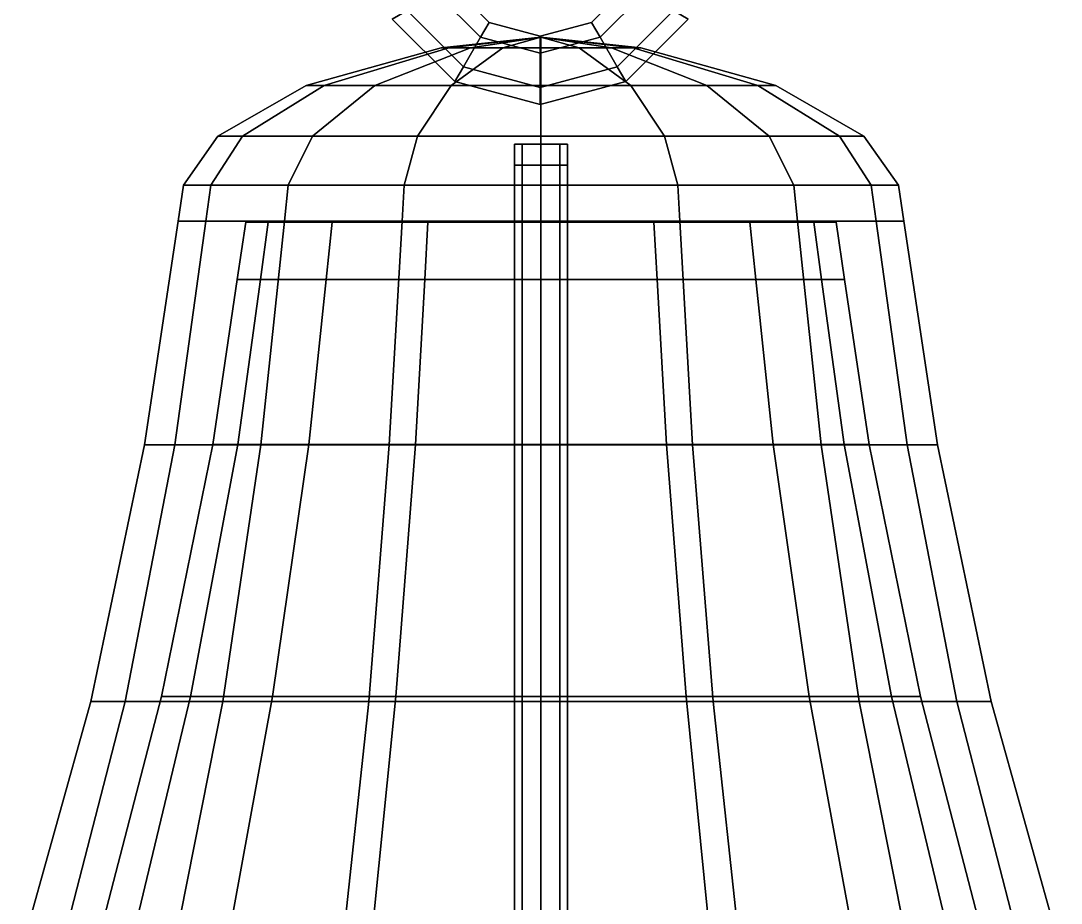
# Model space of a CAD drawing. Header units: metres. Extents: x -14.1 to 14.1, y -13.2 to 13.2.
# Drawn here: x 2.96 to 3.651, y -5.696 to -5.109 of the extents above; entities that cross this region are included whole.
import ezdxf

# ---------------------------------------------------------------- set-up
doc = ezdxf.new("R2010")
doc.units = ezdxf.units.M

msp = doc.modelspace()

# ---------------------------------------------------------------- linework, layer by layer
at = {"layer": 'bell2', "color": 26}
for points in [[(3.23669, -5.09129, 17.4288), (3.21701, -5.10265, 17.4288), (3.2544, -5.14004, 17.4288), (3.26576, -5.12036, 17.4288)], [(3.21701, -5.10265, 17.3894), (3.23669, -5.09129, 17.3894), (3.26576, -5.12036, 17.3894), (3.2544, -5.14004, 17.3894)], [(3.23669, -5.09129, 17.3894), (3.24649, -5.08561, 17.4091), (3.27144, -5.11052, 17.4091), (3.26576, -5.12036, 17.3894)], [(3.24649, -5.08561, 17.4091), (3.23669, -5.09129, 17.4288), (3.26576, -5.12036, 17.4288), (3.27144, -5.11052, 17.4091)], [(3.34519, -5.12036, 17.3894), (3.33951, -5.11052, 17.4091), (3.36442, -5.08561, 17.4091), (3.37426, -5.09129, 17.3894)], [(3.33951, -5.11052, 17.4091), (3.34519, -5.12036, 17.4288), (3.37426, -5.09129, 17.4288), (3.36442, -5.08561, 17.4091)], [(3.34519, -5.12036, 17.4288), (3.35651, -5.14004, 17.4288), (3.39389, -5.10265, 17.4288), (3.37426, -5.09129, 17.4288)], [(3.35651, -5.14004, 17.3894), (3.34519, -5.12036, 17.3894), (3.37426, -5.09129, 17.3894), (3.39389, -5.10265, 17.3894)], [(3.21701, -5.10265, 17.4288), (3.20717, -5.10833, 17.4091), (3.24872, -5.14983, 17.4091), (3.2544, -5.14004, 17.4288)], [(3.20717, -5.10833, 17.4091), (3.21701, -5.10265, 17.3894), (3.2544, -5.14004, 17.3894), (3.24872, -5.14983, 17.4091)], [(3.35651, -5.14004, 17.4288), (3.36219, -5.14983, 17.4091), (3.40373, -5.10833, 17.4091), (3.39389, -5.10265, 17.4288)], [(3.36219, -5.14983, 17.4091), (3.35651, -5.14004, 17.3894), (3.39389, -5.10265, 17.3894), (3.40373, -5.10833, 17.4091)], [(3.26576, -5.12036, 17.3894), (3.27144, -5.11052, 17.4091), (3.30547, -5.11964, 17.4091), (3.30547, -5.131, 17.3894)], [(3.27144, -5.11052, 17.4091), (3.26576, -5.12036, 17.4288), (3.30547, -5.131, 17.4288), (3.30547, -5.11964, 17.4091)], [(3.30547, -5.131, 17.3894), (3.30547, -5.11964, 17.4091), (3.33951, -5.11052, 17.4091), (3.34519, -5.12036, 17.3894)], [(3.30547, -5.11964, 17.4091), (3.30547, -5.131, 17.4288), (3.34519, -5.12036, 17.4288), (3.33951, -5.11052, 17.4091)], [(3.24465, -5.12734, 17.4348), (3.30592, -5.1204, 17.4094), (3.2396, -5.12734, 17.4094)], [(3.2396, -5.12734, 17.4094), (3.30592, -5.1204, 17.4094), (3.24465, -5.12734, 17.384)], [(3.25905, -5.12734, 17.4563), (3.30592, -5.1204, 17.4094), (3.24465, -5.12734, 17.4348)], [(3.24465, -5.12734, 17.384), (3.30592, -5.1204, 17.4094), (3.25905, -5.12734, 17.3625)], [(3.2544, -5.14004, 17.3894), (3.26576, -5.12036, 17.3894), (3.30547, -5.131, 17.3894), (3.30547, -5.15368, 17.3894)], [(3.26576, -5.12036, 17.4288), (3.2544, -5.14004, 17.4288), (3.30547, -5.15368, 17.4288), (3.30547, -5.131, 17.4288)], [(3.28057, -5.12734, 17.4707), (3.30592, -5.1204, 17.4094), (3.25905, -5.12734, 17.4563)], [(3.25905, -5.12734, 17.3625), (3.30592, -5.1204, 17.4094), (3.28057, -5.12734, 17.3481)], [(3.30592, -5.12734, 17.4757), (3.30592, -5.1204, 17.4094), (3.28057, -5.12734, 17.4707)], [(3.28057, -5.12734, 17.3481), (3.30592, -5.1204, 17.4094), (3.30592, -5.12734, 17.3431)], [(3.30547, -5.15368, 17.3894), (3.30547, -5.131, 17.3894), (3.34519, -5.12036, 17.3894), (3.35651, -5.14004, 17.3894)], [(3.30547, -5.131, 17.4288), (3.30547, -5.15368, 17.4288), (3.35651, -5.14004, 17.4288), (3.34519, -5.12036, 17.4288)], [(3.37225, -5.12734, 17.4094), (3.30592, -5.1204, 17.4094), (3.36719, -5.12734, 17.4348)], [(3.36719, -5.12734, 17.4348), (3.30592, -5.1204, 17.4094), (3.35284, -5.12734, 17.4563)], [(3.35284, -5.12734, 17.4563), (3.30592, -5.1204, 17.4094), (3.33133, -5.12734, 17.4707)], [(3.33133, -5.12734, 17.4707), (3.30592, -5.1204, 17.4094), (3.30592, -5.12734, 17.4757)], [(3.30592, -5.12734, 17.3431), (3.30592, -5.1204, 17.4094), (3.33133, -5.12734, 17.3481)], [(3.33133, -5.12734, 17.3481), (3.30592, -5.1204, 17.4094), (3.35284, -5.12734, 17.3625)], [(3.35284, -5.12734, 17.3625), (3.30592, -5.1204, 17.4094), (3.36719, -5.12734, 17.384)], [(3.36719, -5.12734, 17.384), (3.30592, -5.1204, 17.4094), (3.37225, -5.12734, 17.4094)], [(3.14997, -5.15251, 17.4094), (3.2396, -5.12734, 17.4094), (3.24465, -5.12734, 17.384), (3.16187, -5.15251, 17.3497)], [(3.16187, -5.15251, 17.4691), (3.24465, -5.12734, 17.4348), (3.2396, -5.12734, 17.4094), (3.14997, -5.15251, 17.4094)], [(3.16187, -5.15251, 17.3497), (3.24465, -5.12734, 17.384), (3.25905, -5.12734, 17.3625), (3.19568, -5.15251, 17.2991)], [(3.19568, -5.15251, 17.5197), (3.25905, -5.12734, 17.4563), (3.24465, -5.12734, 17.4348), (3.16187, -5.15251, 17.4691)], [(3.19568, -5.15251, 17.2991), (3.25905, -5.12734, 17.3625), (3.28057, -5.12734, 17.3481), (3.24626, -5.15251, 17.2653)], [(3.24626, -5.15251, 17.5535), (3.28057, -5.12734, 17.4707), (3.25905, -5.12734, 17.4563), (3.19568, -5.15251, 17.5197)], [(3.24626, -5.15251, 17.2653), (3.28057, -5.12734, 17.3481), (3.30592, -5.12734, 17.3431), (3.30592, -5.15251, 17.2535)], [(3.30592, -5.15251, 17.5653), (3.30592, -5.12734, 17.4757), (3.28057, -5.12734, 17.4707), (3.24626, -5.15251, 17.5535)], [(3.30592, -5.15251, 17.2535), (3.30592, -5.12734, 17.3431), (3.33133, -5.12734, 17.3481), (3.36563, -5.15251, 17.2653)], [(3.36563, -5.15251, 17.5535), (3.33133, -5.12734, 17.4707), (3.30592, -5.12734, 17.4757), (3.30592, -5.15251, 17.5653)], [(3.36563, -5.15251, 17.2653), (3.33133, -5.12734, 17.3481), (3.35284, -5.12734, 17.3625), (3.41617, -5.15251, 17.2991)], [(3.41617, -5.15251, 17.5197), (3.35284, -5.12734, 17.4563), (3.33133, -5.12734, 17.4707), (3.36563, -5.15251, 17.5535)], [(3.41617, -5.15251, 17.2991), (3.35284, -5.12734, 17.3625), (3.36719, -5.12734, 17.384), (3.44998, -5.15251, 17.3497)], [(3.44998, -5.15251, 17.4691), (3.36719, -5.12734, 17.4348), (3.35284, -5.12734, 17.4563), (3.41617, -5.15251, 17.5197)], [(3.44998, -5.15251, 17.3497), (3.36719, -5.12734, 17.384), (3.37225, -5.12734, 17.4094), (3.46187, -5.15251, 17.4094)], [(3.46187, -5.15251, 17.4094), (3.37225, -5.12734, 17.4094), (3.36719, -5.12734, 17.4348), (3.44998, -5.15251, 17.4691)], [(3.2544, -5.14004, 17.4288), (3.24872, -5.14983, 17.4091), (3.30547, -5.16504, 17.4091), (3.30547, -5.15368, 17.4288)], [(3.24872, -5.14983, 17.4091), (3.2544, -5.14004, 17.3894), (3.30547, -5.15368, 17.3894), (3.30547, -5.16504, 17.4091)], [(3.30547, -5.15368, 17.4288), (3.30547, -5.16504, 17.4091), (3.36219, -5.14983, 17.4091), (3.35651, -5.14004, 17.4288)], [(3.30547, -5.16504, 17.4091), (3.30547, -5.15368, 17.3894), (3.35651, -5.14004, 17.3894), (3.36219, -5.14983, 17.4091)], [(3.1078, -5.18606, 17.4915), (3.16187, -5.15251, 17.4691), (3.14997, -5.15251, 17.4094), (3.09143, -5.18606, 17.4094)], [(3.09143, -5.18606, 17.4094), (3.14997, -5.15251, 17.4094), (3.16187, -5.15251, 17.3497), (3.1078, -5.18606, 17.3273)], [(3.15427, -5.18606, 17.5611), (3.19568, -5.15251, 17.5197), (3.16187, -5.15251, 17.4691), (3.1078, -5.18606, 17.4915)], [(3.1078, -5.18606, 17.3273), (3.16187, -5.15251, 17.3497), (3.19568, -5.15251, 17.2991), (3.15427, -5.18606, 17.2577)], [(3.22386, -5.18606, 17.6076), (3.24626, -5.15251, 17.5535), (3.19568, -5.15251, 17.5197), (3.15427, -5.18606, 17.5611)], [(3.15427, -5.18606, 17.2577), (3.19568, -5.15251, 17.2991), (3.24626, -5.15251, 17.2653), (3.22386, -5.18606, 17.2112)], [(3.30592, -5.18606, 17.6239), (3.30592, -5.15251, 17.5653), (3.24626, -5.15251, 17.5535), (3.22386, -5.18606, 17.6076)], [(3.22386, -5.18606, 17.2112), (3.24626, -5.15251, 17.2653), (3.30592, -5.15251, 17.2535), (3.30592, -5.18606, 17.1949)], [(3.38799, -5.18606, 17.6076), (3.36563, -5.15251, 17.5535), (3.30592, -5.15251, 17.5653), (3.30592, -5.18606, 17.6239)], [(3.30592, -5.18606, 17.1949), (3.30592, -5.15251, 17.2535), (3.36563, -5.15251, 17.2653), (3.38799, -5.18606, 17.2112)], [(3.45758, -5.18606, 17.5611), (3.41617, -5.15251, 17.5197), (3.36563, -5.15251, 17.5535), (3.38799, -5.18606, 17.6076)], [(3.38799, -5.18606, 17.2112), (3.36563, -5.15251, 17.2653), (3.41617, -5.15251, 17.2991), (3.45758, -5.18606, 17.2577)], [(3.50409, -5.18606, 17.4915), (3.44998, -5.15251, 17.4691), (3.41617, -5.15251, 17.5197), (3.45758, -5.18606, 17.5611)], [(3.45758, -5.18606, 17.2577), (3.41617, -5.15251, 17.2991), (3.44998, -5.15251, 17.3497), (3.50409, -5.18606, 17.3273)], [(3.52042, -5.18606, 17.4094), (3.46187, -5.15251, 17.4094), (3.44998, -5.15251, 17.4691), (3.50409, -5.18606, 17.4915)], [(3.50409, -5.18606, 17.3273), (3.44998, -5.15251, 17.3497), (3.46187, -5.15251, 17.4094), (3.52042, -5.18606, 17.4094)], [(3.06857, -5.21862, 17.4094), (3.09143, -5.18606, 17.4094), (3.1078, -5.18606, 17.3273), (3.08664, -5.21862, 17.3186)], [(3.08664, -5.21862, 17.5002), (3.1078, -5.18606, 17.4915), (3.09143, -5.18606, 17.4094), (3.06857, -5.21862, 17.4094)], [(3.08664, -5.21862, 17.3186), (3.1078, -5.18606, 17.3273), (3.15427, -5.18606, 17.2577), (3.13812, -5.21862, 17.2416)], [(3.13812, -5.21862, 17.5772), (3.15427, -5.18606, 17.5611), (3.1078, -5.18606, 17.4915), (3.08664, -5.21862, 17.5002)], [(3.13812, -5.21862, 17.2416), (3.15427, -5.18606, 17.2577), (3.22386, -5.18606, 17.2112), (3.21509, -5.21862, 17.1901)], [(3.21509, -5.21862, 17.6287), (3.22386, -5.18606, 17.6076), (3.15427, -5.18606, 17.5611), (3.13812, -5.21862, 17.5772)], [(3.21509, -5.21862, 17.1901), (3.22386, -5.18606, 17.2112), (3.30592, -5.18606, 17.1949), (3.30592, -5.21862, 17.1721)], [(3.30592, -5.21862, 17.6467), (3.30592, -5.18606, 17.6239), (3.22386, -5.18606, 17.6076), (3.21509, -5.21862, 17.6287)], [(3.30592, -5.21862, 17.1721), (3.30592, -5.18606, 17.1949), (3.38799, -5.18606, 17.2112), (3.39676, -5.21862, 17.1901)], [(3.39676, -5.21862, 17.6287), (3.38799, -5.18606, 17.6076), (3.30592, -5.18606, 17.6239), (3.30592, -5.21862, 17.6467)], [(3.39676, -5.21862, 17.1901), (3.38799, -5.18606, 17.2112), (3.45758, -5.18606, 17.2577), (3.47377, -5.21862, 17.2416)], [(3.47377, -5.21862, 17.5772), (3.45758, -5.18606, 17.5611), (3.38799, -5.18606, 17.6076), (3.39676, -5.21862, 17.6287)], [(3.47377, -5.21862, 17.2416), (3.45758, -5.18606, 17.2577), (3.50409, -5.18606, 17.3273), (3.5252, -5.21862, 17.3186)], [(3.5252, -5.21862, 17.5002), (3.50409, -5.18606, 17.4915), (3.45758, -5.18606, 17.5611), (3.47377, -5.21862, 17.5772)], [(3.5252, -5.21862, 17.3186), (3.50409, -5.18606, 17.3273), (3.52042, -5.18606, 17.4094), (3.54327, -5.21862, 17.4094)], [(3.54327, -5.21862, 17.4094), (3.52042, -5.18606, 17.4094), (3.50409, -5.18606, 17.4915), (3.5252, -5.21862, 17.5002)], [(3.06857, -5.21862, 17.4094), (3.065, -5.24254, 17.4094), (3.08333, -5.24254, 17.5016), (3.08664, -5.21862, 17.5002)], [(3.08664, -5.21862, 17.3186), (3.08333, -5.24254, 17.3172), (3.065, -5.24254, 17.4094), (3.06857, -5.21862, 17.4094)], [(3.08664, -5.21862, 17.5002), (3.08333, -5.24254, 17.5016), (3.13553, -5.24254, 17.5798), (3.13812, -5.21862, 17.5772)], [(3.13812, -5.21862, 17.2416), (3.13553, -5.24254, 17.239), (3.08333, -5.24254, 17.3172), (3.08664, -5.21862, 17.3186)], [(3.13812, -5.21862, 17.5772), (3.13553, -5.24254, 17.5798), (3.2137, -5.24254, 17.632), (3.21509, -5.21862, 17.6287)], [(3.21509, -5.21862, 17.1901), (3.2137, -5.24254, 17.1868), (3.13553, -5.24254, 17.239), (3.13812, -5.21862, 17.2416)], [(3.21509, -5.21862, 17.6287), (3.2137, -5.24254, 17.632), (3.30592, -5.24254, 17.6503), (3.30592, -5.21862, 17.6467)], [(3.30592, -5.21862, 17.1721), (3.30592, -5.24254, 17.1685), (3.2137, -5.24254, 17.1868), (3.21509, -5.21862, 17.1901)], [(3.30592, -5.21862, 17.6467), (3.30592, -5.24254, 17.6503), (3.39814, -5.24254, 17.632), (3.39676, -5.21862, 17.6287)], [(3.39676, -5.21862, 17.1901), (3.39814, -5.24254, 17.1868), (3.30592, -5.24254, 17.1685), (3.30592, -5.21862, 17.1721)], [(3.39676, -5.21862, 17.6287), (3.39814, -5.24254, 17.632), (3.47628, -5.24254, 17.5798), (3.47377, -5.21862, 17.5772)], [(3.47377, -5.21862, 17.2416), (3.47628, -5.24254, 17.239), (3.39814, -5.24254, 17.1868), (3.39676, -5.21862, 17.1901)], [(3.47377, -5.21862, 17.5772), (3.47628, -5.24254, 17.5798), (3.52851, -5.24254, 17.5016), (3.5252, -5.21862, 17.5002)], [(3.5252, -5.21862, 17.3186), (3.52851, -5.24254, 17.3172), (3.47628, -5.24254, 17.239), (3.47377, -5.21862, 17.2416)], [(3.5252, -5.21862, 17.5002), (3.52851, -5.24254, 17.5016), (3.54685, -5.24254, 17.4094), (3.54327, -5.21862, 17.4094)], [(3.54327, -5.21862, 17.4094), (3.54685, -5.24254, 17.4094), (3.52851, -5.24254, 17.3172), (3.5252, -5.21862, 17.3186)], [(3.08333, -5.24254, 17.3172), (3.06267, -5.39107, 17.3087), (3.04268, -5.39107, 17.4094), (3.065, -5.24254, 17.4094)], [(3.065, -5.24254, 17.4094), (3.04268, -5.39107, 17.4094), (3.06267, -5.39107, 17.5101), (3.08333, -5.24254, 17.5016)], [(3.13553, -5.24254, 17.239), (3.11978, -5.39107, 17.2233), (3.06267, -5.39107, 17.3087), (3.08333, -5.24254, 17.3172)], [(3.08333, -5.24254, 17.5016), (3.06267, -5.39107, 17.5101), (3.11978, -5.39107, 17.5956), (3.13553, -5.24254, 17.5798)], [(3.11956, -5.28136, 17.4866), (3.10422, -5.28136, 17.4094), (3.10985, -5.24317, 17.4094), (3.12479, -5.24317, 17.4844)], [(3.10422, -5.28136, 17.4094), (3.11956, -5.28136, 17.3322), (3.12479, -5.24317, 17.3344), (3.10985, -5.24317, 17.4094)], [(3.12479, -5.24317, 17.4844), (3.10985, -5.24317, 17.4094), (3.14845, -5.24317, 17.4094), (3.16044, -5.24317, 17.4697)], [(3.10985, -5.24317, 17.4094), (3.12479, -5.24317, 17.3344), (3.16044, -5.24317, 17.3491), (3.14845, -5.24317, 17.4094)], [(3.1633, -5.28136, 17.552), (3.11956, -5.28136, 17.4866), (3.12479, -5.24317, 17.4844), (3.16732, -5.24317, 17.548)], [(3.11956, -5.28136, 17.3322), (3.1633, -5.28136, 17.2668), (3.16732, -5.24317, 17.2708), (3.12479, -5.24317, 17.3344)], [(3.2137, -5.24254, 17.1868), (3.20516, -5.39107, 17.1662), (3.11978, -5.39107, 17.2233), (3.13553, -5.24254, 17.239)], [(3.13553, -5.24254, 17.5798), (3.11978, -5.39107, 17.5956), (3.20516, -5.39107, 17.6526), (3.2137, -5.24254, 17.632)], [(3.16732, -5.24317, 17.548), (3.12479, -5.24317, 17.4844), (3.16044, -5.24317, 17.4697), (3.19456, -5.24317, 17.5208)], [(3.12479, -5.24317, 17.3344), (3.16732, -5.24317, 17.2708), (3.19456, -5.24317, 17.298), (3.16044, -5.24317, 17.3491)], [(3.14845, -5.24317, 17.4094), (3.30592, -5.24317, 17.4094), (3.16044, -5.24317, 17.4697)], [(3.16044, -5.24317, 17.3491), (3.30592, -5.24317, 17.4094), (3.14845, -5.24317, 17.4094)], [(3.16044, -5.24317, 17.4697), (3.30592, -5.24317, 17.4094), (3.19456, -5.24317, 17.5208)], [(3.19456, -5.24317, 17.298), (3.30592, -5.24317, 17.4094), (3.16044, -5.24317, 17.3491)], [(3.22873, -5.28136, 17.5957), (3.1633, -5.28136, 17.552), (3.16732, -5.24317, 17.548), (3.23088, -5.24317, 17.5905)], [(3.1633, -5.28136, 17.2668), (3.22873, -5.28136, 17.2231), (3.23088, -5.24317, 17.2283), (3.16732, -5.24317, 17.2708)], [(3.23088, -5.24317, 17.5905), (3.16732, -5.24317, 17.548), (3.19456, -5.24317, 17.5208), (3.24564, -5.24317, 17.5549)], [(3.16732, -5.24317, 17.2708), (3.23088, -5.24317, 17.2283), (3.24564, -5.24317, 17.2639), (3.19456, -5.24317, 17.298)], [(3.24564, -5.24317, 17.2639), (3.30592, -5.24317, 17.4094), (3.19456, -5.24317, 17.298)], [(3.19456, -5.24317, 17.5208), (3.30592, -5.24317, 17.4094), (3.24564, -5.24317, 17.5549)], [(3.30592, -5.24254, 17.1685), (3.30592, -5.39107, 17.1461), (3.20516, -5.39107, 17.1662), (3.2137, -5.24254, 17.1868)], [(3.2137, -5.24254, 17.632), (3.20516, -5.39107, 17.6526), (3.30592, -5.39107, 17.6727), (3.30592, -5.24254, 17.6503)], [(3.30592, -5.28136, 17.6111), (3.22873, -5.28136, 17.5957), (3.23088, -5.24317, 17.5905), (3.30592, -5.24317, 17.6055)], [(3.22873, -5.28136, 17.2231), (3.30592, -5.28136, 17.2077), (3.30592, -5.24317, 17.2134), (3.23088, -5.24317, 17.2283)], [(3.30592, -5.24317, 17.6055), (3.23088, -5.24317, 17.5905), (3.24564, -5.24317, 17.5549), (3.30592, -5.24317, 17.5669)], [(3.23088, -5.24317, 17.2283), (3.30592, -5.24317, 17.2134), (3.30592, -5.24317, 17.2519), (3.24564, -5.24317, 17.2639)], [(3.24564, -5.24317, 17.5549), (3.30592, -5.24317, 17.4094), (3.30592, -5.24317, 17.5669)], [(3.30592, -5.24317, 17.2519), (3.30592, -5.24317, 17.4094), (3.24564, -5.24317, 17.2639)], [(3.39814, -5.24254, 17.1868), (3.40664, -5.39107, 17.1662), (3.30592, -5.39107, 17.1461), (3.30592, -5.24254, 17.1685)], [(3.30592, -5.24254, 17.6503), (3.30592, -5.39107, 17.6727), (3.40664, -5.39107, 17.6526), (3.39814, -5.24254, 17.632)], [(3.38092, -5.24317, 17.5905), (3.30592, -5.24317, 17.6055), (3.30592, -5.24317, 17.5669), (3.36616, -5.24317, 17.5549)], [(3.38312, -5.28136, 17.5957), (3.30592, -5.28136, 17.6111), (3.30592, -5.24317, 17.6055), (3.38092, -5.24317, 17.5905)], [(3.30592, -5.24317, 17.5669), (3.30592, -5.24317, 17.4094), (3.36616, -5.24317, 17.5549)], [(3.36616, -5.24317, 17.5549), (3.30592, -5.24317, 17.4094), (3.41728, -5.24317, 17.5208)], [(3.41728, -5.24317, 17.5208), (3.30592, -5.24317, 17.4094), (3.45145, -5.24317, 17.4697)], [(3.46344, -5.24317, 17.4094), (3.30592, -5.24317, 17.4094), (3.45145, -5.24317, 17.3491)], [(3.45145, -5.24317, 17.3491), (3.30592, -5.24317, 17.4094), (3.41728, -5.24317, 17.298)], [(3.41728, -5.24317, 17.298), (3.30592, -5.24317, 17.4094), (3.36616, -5.24317, 17.2639)], [(3.36616, -5.24317, 17.2639), (3.30592, -5.24317, 17.4094), (3.30592, -5.24317, 17.2519)], [(3.30592, -5.28136, 17.2077), (3.38312, -5.28136, 17.2231), (3.38092, -5.24317, 17.2283), (3.30592, -5.24317, 17.2134)], [(3.30592, -5.24317, 17.2134), (3.38092, -5.24317, 17.2283), (3.36616, -5.24317, 17.2639), (3.30592, -5.24317, 17.2519)], [(3.45145, -5.24317, 17.4697), (3.30592, -5.24317, 17.4094), (3.46344, -5.24317, 17.4094)], [(3.44457, -5.24317, 17.548), (3.38092, -5.24317, 17.5905), (3.36616, -5.24317, 17.5549), (3.41728, -5.24317, 17.5208)], [(3.38092, -5.24317, 17.2283), (3.44457, -5.24317, 17.2708), (3.41728, -5.24317, 17.298), (3.36616, -5.24317, 17.2639)], [(3.44855, -5.28136, 17.552), (3.38312, -5.28136, 17.5957), (3.38092, -5.24317, 17.5905), (3.44457, -5.24317, 17.548)], [(3.38312, -5.28136, 17.2231), (3.44855, -5.28136, 17.2668), (3.44457, -5.24317, 17.2708), (3.38092, -5.24317, 17.2283)], [(3.47628, -5.24254, 17.239), (3.49206, -5.39107, 17.2233), (3.40664, -5.39107, 17.1662), (3.39814, -5.24254, 17.1868)], [(3.39814, -5.24254, 17.632), (3.40664, -5.39107, 17.6526), (3.49206, -5.39107, 17.5956), (3.47628, -5.24254, 17.5798)], [(3.48705, -5.24317, 17.4844), (3.44457, -5.24317, 17.548), (3.41728, -5.24317, 17.5208), (3.45145, -5.24317, 17.4697)], [(3.44457, -5.24317, 17.2708), (3.48705, -5.24317, 17.3344), (3.45145, -5.24317, 17.3491), (3.41728, -5.24317, 17.298)], [(3.49224, -5.28136, 17.4866), (3.44855, -5.28136, 17.552), (3.44457, -5.24317, 17.548), (3.48705, -5.24317, 17.4844)], [(3.44855, -5.28136, 17.2668), (3.49224, -5.28136, 17.3322), (3.48705, -5.24317, 17.3344), (3.44457, -5.24317, 17.2708)], [(3.50195, -5.24317, 17.4094), (3.48705, -5.24317, 17.4844), (3.45145, -5.24317, 17.4697), (3.46344, -5.24317, 17.4094)], [(3.48705, -5.24317, 17.3344), (3.50195, -5.24317, 17.4094), (3.46344, -5.24317, 17.4094), (3.45145, -5.24317, 17.3491)], [(3.52851, -5.24254, 17.3172), (3.54913, -5.39107, 17.3087), (3.49206, -5.39107, 17.2233), (3.47628, -5.24254, 17.239)], [(3.47628, -5.24254, 17.5798), (3.49206, -5.39107, 17.5956), (3.54913, -5.39107, 17.5101), (3.52851, -5.24254, 17.5016)], [(3.50758, -5.28136, 17.4094), (3.49224, -5.28136, 17.4866), (3.48705, -5.24317, 17.4844), (3.50195, -5.24317, 17.4094)], [(3.49224, -5.28136, 17.3322), (3.50758, -5.28136, 17.4094), (3.50195, -5.24317, 17.4094), (3.48705, -5.24317, 17.3344)], [(3.54685, -5.24254, 17.4094), (3.56917, -5.39107, 17.4094), (3.54913, -5.39107, 17.3087), (3.52851, -5.24254, 17.3172)], [(3.52851, -5.24254, 17.5016), (3.54913, -5.39107, 17.5101), (3.56917, -5.39107, 17.4094), (3.54685, -5.24254, 17.4094)], [(3.10462, -5.39098, 17.326), (3.11956, -5.28136, 17.3322), (3.10422, -5.28136, 17.4094), (3.08803, -5.39098, 17.4094)], [(3.08803, -5.39098, 17.4094), (3.10422, -5.28136, 17.4094), (3.11956, -5.28136, 17.4866), (3.10462, -5.39098, 17.4928)], [(3.15185, -5.39098, 17.2553), (3.1633, -5.28136, 17.2668), (3.11956, -5.28136, 17.3322), (3.10462, -5.39098, 17.326)], [(3.10462, -5.39098, 17.4928), (3.11956, -5.28136, 17.4866), (3.1633, -5.28136, 17.552), (3.15185, -5.39098, 17.5635)], [(3.22251, -5.39098, 17.2081), (3.22873, -5.28136, 17.2231), (3.1633, -5.28136, 17.2668), (3.15185, -5.39098, 17.2553)], [(3.15185, -5.39098, 17.5635), (3.1633, -5.28136, 17.552), (3.22873, -5.28136, 17.5957), (3.22251, -5.39098, 17.6107)], [(3.30592, -5.39098, 17.1915), (3.30592, -5.28136, 17.2077), (3.22873, -5.28136, 17.2231), (3.22251, -5.39098, 17.2081)], [(3.22251, -5.39098, 17.6107), (3.22873, -5.28136, 17.5957), (3.30592, -5.28136, 17.6111), (3.30592, -5.39098, 17.6273)], [(3.38933, -5.39098, 17.2081), (3.38312, -5.28136, 17.2231), (3.30592, -5.28136, 17.2077), (3.30592, -5.39098, 17.1915)], [(3.30592, -5.39098, 17.6273), (3.30592, -5.28136, 17.6111), (3.38312, -5.28136, 17.5957), (3.38933, -5.39098, 17.6107)], [(3.46004, -5.39098, 17.2553), (3.44855, -5.28136, 17.2668), (3.38312, -5.28136, 17.2231), (3.38933, -5.39098, 17.2081)], [(3.38933, -5.39098, 17.6107), (3.38312, -5.28136, 17.5957), (3.44855, -5.28136, 17.552), (3.46004, -5.39098, 17.5635)], [(3.50727, -5.39098, 17.326), (3.49224, -5.28136, 17.3322), (3.44855, -5.28136, 17.2668), (3.46004, -5.39098, 17.2553)], [(3.46004, -5.39098, 17.5635), (3.44855, -5.28136, 17.552), (3.49224, -5.28136, 17.4866), (3.50727, -5.39098, 17.4928)], [(3.52382, -5.39098, 17.4094), (3.50758, -5.28136, 17.4094), (3.49224, -5.28136, 17.3322), (3.50727, -5.39098, 17.326)], [(3.50727, -5.39098, 17.4928), (3.49224, -5.28136, 17.4866), (3.50758, -5.28136, 17.4094), (3.52382, -5.39098, 17.4094)], [(3.04268, -5.39107, 17.4094), (3.00704, -5.56174, 17.4094), (3.02976, -5.56174, 17.5238), (3.06267, -5.39107, 17.5101)], [(3.06267, -5.39107, 17.3087), (3.02976, -5.56174, 17.295), (3.00704, -5.56174, 17.4094), (3.04268, -5.39107, 17.4094)], [(3.06267, -5.39107, 17.5101), (3.02976, -5.56174, 17.5238), (3.09456, -5.56174, 17.6208), (3.11978, -5.39107, 17.5956)], [(3.11978, -5.39107, 17.2233), (3.09456, -5.56174, 17.198), (3.02976, -5.56174, 17.295), (3.06267, -5.39107, 17.3087)], [(3.05391, -5.55838, 17.4094), (3.08803, -5.39098, 17.4094), (3.10462, -5.39098, 17.4928), (3.07309, -5.55838, 17.5058)], [(3.07309, -5.55838, 17.313), (3.10462, -5.39098, 17.326), (3.08803, -5.39098, 17.4094), (3.05391, -5.55838, 17.4094)], [(3.07309, -5.55838, 17.5058), (3.10462, -5.39098, 17.4928), (3.15185, -5.39098, 17.5635), (3.1277, -5.55838, 17.5876)], [(3.1277, -5.55838, 17.2312), (3.15185, -5.39098, 17.2553), (3.10462, -5.39098, 17.326), (3.07309, -5.55838, 17.313)], [(3.11978, -5.39107, 17.5956), (3.09456, -5.56174, 17.6208), (3.19152, -5.56174, 17.6856), (3.20516, -5.39107, 17.6526)], [(3.20516, -5.39107, 17.1662), (3.19152, -5.56174, 17.1332), (3.09456, -5.56174, 17.198), (3.11978, -5.39107, 17.2233)], [(3.1277, -5.55838, 17.5876), (3.15185, -5.39098, 17.5635), (3.22251, -5.39098, 17.6107), (3.2095, -5.55838, 17.6422)], [(3.2095, -5.55838, 17.1766), (3.22251, -5.39098, 17.2081), (3.15185, -5.39098, 17.2553), (3.1277, -5.55838, 17.2312)], [(3.20516, -5.39107, 17.6526), (3.19152, -5.56174, 17.6856), (3.30592, -5.56174, 17.7083), (3.30592, -5.39107, 17.6727)], [(3.30592, -5.39107, 17.1461), (3.30592, -5.56174, 17.1105), (3.19152, -5.56174, 17.1332), (3.20516, -5.39107, 17.1662)], [(3.2095, -5.55838, 17.6422), (3.22251, -5.39098, 17.6107), (3.30592, -5.39098, 17.6273), (3.30592, -5.55838, 17.6614)], [(3.30592, -5.55838, 17.1574), (3.30592, -5.39098, 17.1915), (3.22251, -5.39098, 17.2081), (3.2095, -5.55838, 17.1766)], [(3.30592, -5.55838, 17.6614), (3.30592, -5.39098, 17.6273), (3.38933, -5.39098, 17.6107), (3.40239, -5.55838, 17.6422)], [(3.40239, -5.55838, 17.1766), (3.38933, -5.39098, 17.2081), (3.30592, -5.39098, 17.1915), (3.30592, -5.55838, 17.1574)], [(3.30592, -5.39107, 17.6727), (3.30592, -5.56174, 17.7083), (3.42033, -5.56174, 17.6856), (3.40664, -5.39107, 17.6526)], [(3.40664, -5.39107, 17.1662), (3.42033, -5.56174, 17.1332), (3.30592, -5.56174, 17.1105), (3.30592, -5.39107, 17.1461)], [(3.40239, -5.55838, 17.6422), (3.38933, -5.39098, 17.6107), (3.46004, -5.39098, 17.5635), (3.4841, -5.55838, 17.5876)], [(3.4841, -5.55838, 17.2312), (3.46004, -5.39098, 17.2553), (3.38933, -5.39098, 17.2081), (3.40239, -5.55838, 17.1766)], [(3.40664, -5.39107, 17.6526), (3.42033, -5.56174, 17.6856), (3.51729, -5.56174, 17.6208), (3.49206, -5.39107, 17.5956)], [(3.49206, -5.39107, 17.2233), (3.51729, -5.56174, 17.198), (3.42033, -5.56174, 17.1332), (3.40664, -5.39107, 17.1662)], [(3.4841, -5.55838, 17.5876), (3.46004, -5.39098, 17.5635), (3.50727, -5.39098, 17.4928), (3.53875, -5.55838, 17.5058)], [(3.53875, -5.55838, 17.313), (3.50727, -5.39098, 17.326), (3.46004, -5.39098, 17.2553), (3.4841, -5.55838, 17.2312)], [(3.49206, -5.39107, 17.5956), (3.51729, -5.56174, 17.6208), (3.58209, -5.56174, 17.5238), (3.54913, -5.39107, 17.5101)], [(3.54913, -5.39107, 17.3087), (3.58209, -5.56174, 17.295), (3.51729, -5.56174, 17.198), (3.49206, -5.39107, 17.2233)], [(3.53875, -5.55838, 17.5058), (3.50727, -5.39098, 17.4928), (3.52382, -5.39098, 17.4094), (3.55794, -5.55838, 17.4094)], [(3.55794, -5.55838, 17.4094), (3.52382, -5.39098, 17.4094), (3.50727, -5.39098, 17.326), (3.53875, -5.55838, 17.313)], [(3.54913, -5.39107, 17.5101), (3.58209, -5.56174, 17.5238), (3.60486, -5.56174, 17.4094), (3.56917, -5.39107, 17.4094)], [(3.56917, -5.39107, 17.4094), (3.60486, -5.56174, 17.4094), (3.58209, -5.56174, 17.295), (3.54913, -5.39107, 17.3087)], [(3.02976, -5.56174, 17.295), (2.98673, -5.72833, 17.2772), (2.96048, -5.72833, 17.4094), (3.00704, -5.56174, 17.4094)], [(3.00704, -5.56174, 17.4094), (2.96048, -5.72833, 17.4094), (2.98673, -5.72833, 17.5416), (3.02976, -5.56174, 17.5238)], [(3.09456, -5.56174, 17.198), (3.06164, -5.72833, 17.1651), (2.98673, -5.72833, 17.2772), (3.02976, -5.56174, 17.295)], [(3.02976, -5.56174, 17.5238), (2.98673, -5.72833, 17.5416), (3.06164, -5.72833, 17.6537), (3.09456, -5.56174, 17.6208)], [(3.03239, -5.72833, 17.2961), (3.07309, -5.55838, 17.313), (3.05391, -5.55838, 17.4094), (3.0099, -5.72833, 17.4094)], [(3.0099, -5.72833, 17.4094), (3.05391, -5.55838, 17.4094), (3.07309, -5.55838, 17.5058), (3.03239, -5.72833, 17.5227)], [(3.09657, -5.72833, 17.2001), (3.1277, -5.55838, 17.2312), (3.07309, -5.55838, 17.313), (3.03239, -5.72833, 17.2961)], [(3.03239, -5.72833, 17.5227), (3.07309, -5.55838, 17.5058), (3.1277, -5.55838, 17.5876), (3.09657, -5.72833, 17.6187)], [(3.19152, -5.56174, 17.1332), (3.17372, -5.72833, 17.0902), (3.06164, -5.72833, 17.1651), (3.09456, -5.56174, 17.198)], [(3.09456, -5.56174, 17.6208), (3.06164, -5.72833, 17.6537), (3.17372, -5.72833, 17.7286), (3.19152, -5.56174, 17.6856)], [(3.19259, -5.72833, 17.1359), (3.2095, -5.55838, 17.1766), (3.1277, -5.55838, 17.2312), (3.09657, -5.72833, 17.2001)], [(3.09657, -5.72833, 17.6187), (3.1277, -5.55838, 17.5876), (3.2095, -5.55838, 17.6422), (3.19259, -5.72833, 17.6829)], [(3.30592, -5.56174, 17.1105), (3.30592, -5.72833, 17.0639), (3.17372, -5.72833, 17.0902), (3.19152, -5.56174, 17.1332)], [(3.19152, -5.56174, 17.6856), (3.17372, -5.72833, 17.7286), (3.30592, -5.72833, 17.7549), (3.30592, -5.56174, 17.7083)], [(3.30592, -5.72833, 17.1133), (3.30592, -5.55838, 17.1574), (3.2095, -5.55838, 17.1766), (3.19259, -5.72833, 17.1359)], [(3.19259, -5.72833, 17.6829), (3.2095, -5.55838, 17.6422), (3.30592, -5.55838, 17.6614), (3.30592, -5.72833, 17.7054)], [(3.41921, -5.72833, 17.1359), (3.40239, -5.55838, 17.1766), (3.30592, -5.55838, 17.1574), (3.30592, -5.72833, 17.1133)], [(3.30592, -5.72833, 17.7054), (3.30592, -5.55838, 17.6614), (3.40239, -5.55838, 17.6422), (3.41921, -5.72833, 17.6829)], [(3.42033, -5.56174, 17.1332), (3.43813, -5.72833, 17.0902), (3.30592, -5.72833, 17.0639), (3.30592, -5.56174, 17.1105)], [(3.30592, -5.56174, 17.7083), (3.30592, -5.72833, 17.7549), (3.43813, -5.72833, 17.7286), (3.42033, -5.56174, 17.6856)], [(3.51527, -5.72833, 17.2001), (3.4841, -5.55838, 17.2312), (3.40239, -5.55838, 17.1766), (3.41921, -5.72833, 17.1359)], [(3.41921, -5.72833, 17.6829), (3.40239, -5.55838, 17.6422), (3.4841, -5.55838, 17.5876), (3.51527, -5.72833, 17.6187)], [(3.51729, -5.56174, 17.198), (3.55025, -5.72833, 17.1651), (3.43813, -5.72833, 17.0902), (3.42033, -5.56174, 17.1332)], [(3.42033, -5.56174, 17.6856), (3.43813, -5.72833, 17.7286), (3.55025, -5.72833, 17.6537), (3.51729, -5.56174, 17.6208)], [(3.57941, -5.72833, 17.2961), (3.53875, -5.55838, 17.313), (3.4841, -5.55838, 17.2312), (3.51527, -5.72833, 17.2001)], [(3.51527, -5.72833, 17.6187), (3.4841, -5.55838, 17.5876), (3.53875, -5.55838, 17.5058), (3.57941, -5.72833, 17.5227)], [(3.58209, -5.56174, 17.295), (3.62507, -5.72833, 17.2772), (3.55025, -5.72833, 17.1651), (3.51729, -5.56174, 17.198)], [(3.51729, -5.56174, 17.6208), (3.55025, -5.72833, 17.6537), (3.62507, -5.72833, 17.5416), (3.58209, -5.56174, 17.5238)], [(3.60195, -5.72833, 17.4094), (3.55794, -5.55838, 17.4094), (3.53875, -5.55838, 17.313), (3.57941, -5.72833, 17.2961)], [(3.57941, -5.72833, 17.5227), (3.53875, -5.55838, 17.5058), (3.55794, -5.55838, 17.4094), (3.60195, -5.72833, 17.4094)], [(3.60486, -5.56174, 17.4094), (3.65141, -5.72833, 17.4094), (3.62507, -5.72833, 17.2772), (3.58209, -5.56174, 17.295)], [(3.58209, -5.56174, 17.5238), (3.62507, -5.72833, 17.5416), (3.65141, -5.72833, 17.4094), (3.60486, -5.56174, 17.4094)]]:
    msp.add_3dface(points, dxfattribs=at)
at = {"layer": 'clap2', "color": 15}
for points in [[(3.28835, -5.19138, 17.4094), (3.30592, -5.19138, 17.4094), (3.29349, -5.19138, 17.397)], [(3.29349, -5.19138, 17.4218), (3.30592, -5.19138, 17.4094), (3.28835, -5.19138, 17.4094)], [(3.29349, -5.20538, 17.4218), (3.29349, -5.19138, 17.4218), (3.28835, -5.19138, 17.4094), (3.28835, -5.20538, 17.4094)], [(3.28835, -5.20538, 17.4094), (3.28835, -5.19138, 17.4094), (3.29349, -5.19138, 17.397), (3.29349, -5.20538, 17.397)], [(3.29349, -5.20538, 17.397), (3.29349, -5.19138, 17.397), (3.30592, -5.19138, 17.3918), (3.30592, -5.20538, 17.3918)], [(3.29349, -5.19138, 17.397), (3.30592, -5.19138, 17.4094), (3.30592, -5.19138, 17.3918)], [(3.30592, -5.19138, 17.427), (3.30592, -5.19138, 17.4094), (3.29349, -5.19138, 17.4218)], [(3.30592, -5.20538, 17.427), (3.30592, -5.19138, 17.427), (3.29349, -5.19138, 17.4218), (3.29349, -5.20538, 17.4218)], [(3.3235, -5.19138, 17.4094), (3.30592, -5.19138, 17.4094), (3.31836, -5.19138, 17.4218)], [(3.31836, -5.19138, 17.397), (3.30592, -5.19138, 17.4094), (3.3235, -5.19138, 17.4094)], [(3.30592, -5.19138, 17.3918), (3.30592, -5.19138, 17.4094), (3.31836, -5.19138, 17.397)], [(3.30592, -5.20538, 17.3918), (3.30592, -5.19138, 17.3918), (3.31836, -5.19138, 17.397), (3.31836, -5.20538, 17.397)], [(3.31836, -5.20538, 17.4218), (3.31836, -5.19138, 17.4218), (3.30592, -5.19138, 17.427), (3.30592, -5.20538, 17.427)], [(3.31836, -5.19138, 17.4218), (3.30592, -5.19138, 17.4094), (3.30592, -5.19138, 17.427)], [(3.3235, -5.20538, 17.4094), (3.3235, -5.19138, 17.4094), (3.31836, -5.19138, 17.4218), (3.31836, -5.20538, 17.4218)], [(3.31836, -5.20538, 17.397), (3.31836, -5.19138, 17.397), (3.3235, -5.19138, 17.4094), (3.3235, -5.20538, 17.4094)], [(3.28835, -5.97507, 17.4094), (3.28835, -5.20538, 17.4094), (3.29349, -5.20538, 17.397), (3.29349, -5.97507, 17.397)], [(3.29349, -5.97507, 17.4218), (3.29349, -5.20538, 17.4218), (3.28835, -5.20538, 17.4094), (3.28835, -5.97507, 17.4094)], [(3.30592, -5.97507, 17.427), (3.30592, -5.20538, 17.427), (3.29349, -5.20538, 17.4218), (3.29349, -5.97507, 17.4218)], [(3.29349, -5.97507, 17.397), (3.29349, -5.20538, 17.397), (3.30592, -5.20538, 17.3918), (3.30592, -5.97507, 17.3918)], [(3.31836, -5.97507, 17.4218), (3.31836, -5.20538, 17.4218), (3.30592, -5.20538, 17.427), (3.30592, -5.97507, 17.427)], [(3.30592, -5.97507, 17.3918), (3.30592, -5.20538, 17.3918), (3.31836, -5.20538, 17.397), (3.31836, -5.97507, 17.397)], [(3.3235, -5.97507, 17.4094), (3.3235, -5.20538, 17.4094), (3.31836, -5.20538, 17.4218), (3.31836, -5.97507, 17.4218)], [(3.31836, -5.97507, 17.397), (3.31836, -5.20538, 17.397), (3.3235, -5.20538, 17.4094), (3.3235, -5.97507, 17.4094)]]:
    msp.add_3dface(points, dxfattribs=at)

doc.saveas('drawing.dxf')
